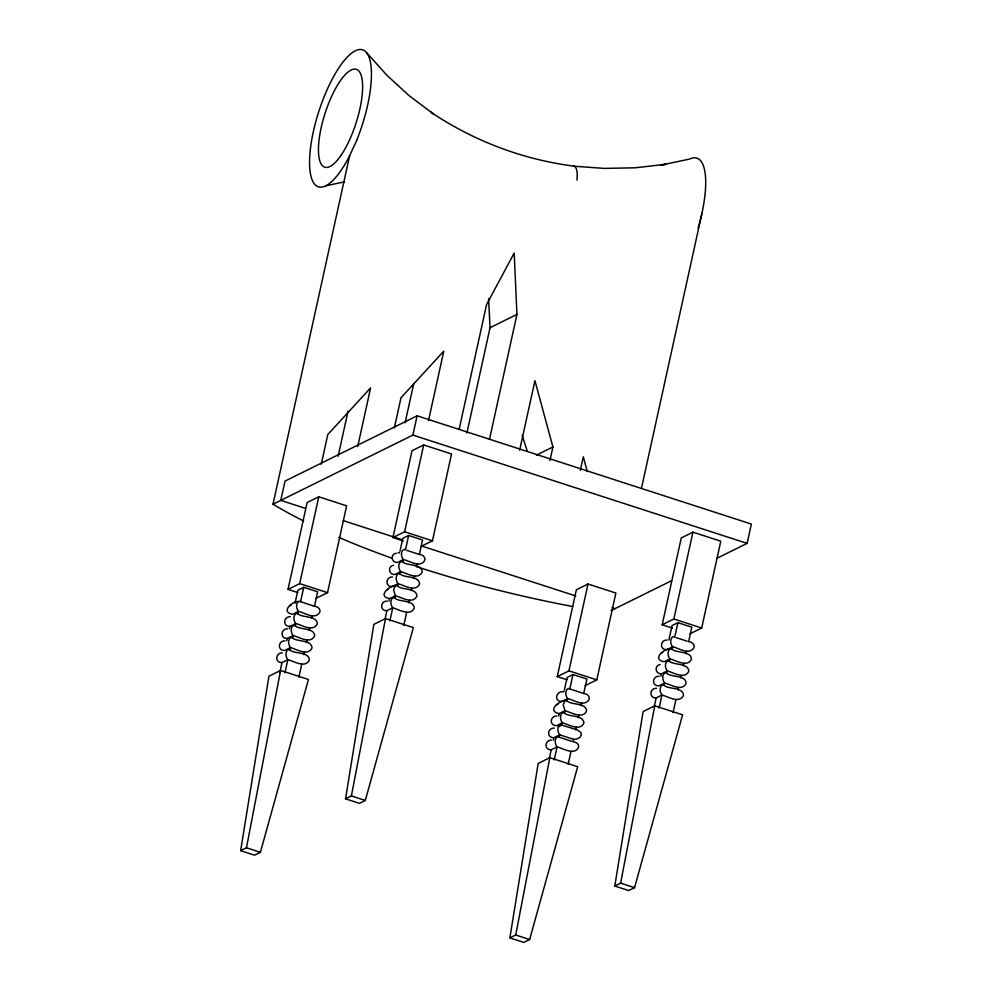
<?xml version="1.0" encoding="UTF-8"?>
<svg xmlns="http://www.w3.org/2000/svg" width="992" height="992" viewBox="0 0 992 992"><rect width="100%" height="100%" fill="white"/><g stroke="black" fill="none" stroke-linecap="round" stroke-linejoin="round"><path stroke-width="1.49" d="M240.634 850.665L268.931 676.209L280.587 670.443L308.45 679.47L260.388 852.302L254.56 855.178L240.634 850.665L246.462 847.788L260.388 852.302M345.551 798.82L373.848 624.352L385.504 618.599L413.354 627.614L365.304 800.445L359.476 803.334L345.551 798.82L351.379 795.931L365.304 800.445M509.876 937.886L538.185 763.431L549.841 757.665L577.691 766.692L529.641 939.523L523.813 942.4L509.876 937.886L515.716 935.01L529.641 939.523M614.792 886.042L643.101 711.574L654.757 705.82L682.608 714.835L634.545 887.666L628.717 890.543L614.792 886.042L620.62 883.153L634.545 887.666M246.462 847.788L280.587 670.443M351.379 795.931L385.504 618.599M515.716 935.01L549.841 757.665M620.62 883.153L654.757 705.82M303.639 521.011A358.968 100.155 12.4 0 1 272.998 504.234L349.606 155.818M297.774 592.546L288.027 589.384L307.111 502.56L318.767 496.806L346.617 505.821L327.534 592.646L315.878 598.412M321.272 464.206L327.806 434.508L370.599 387.909L357.703 446.598M279.769 672.688L281.988 662.557L287.816 659.668C293.855 661.143 305.387 668.707 309.392 659.903C308.586 651.384 294.872 654.286 289.949 650.02L288.449 649.438C284.853 651.186 285.522 657.026 287.816 659.668L284.964 672.7M286.762 640.844L287.296 638.439L293.124 635.55C299.162 637.025 310.694 644.589 314.7 635.785C313.894 627.266 300.167 630.168 295.244 625.902L293.756 625.32C290.16 627.068 290.817 632.908 293.124 635.55L292.59 637.968C297.513 642.221 311.24 639.332 312.046 647.85C308.041 656.642 296.509 649.09 290.47 647.615C288.176 644.961 287.506 639.133 291.102 637.385L292.59 637.968M289.416 628.792L289.949 626.374L295.777 623.497C301.804 624.972 313.336 632.524 317.353 623.732C316.535 615.214 302.82 618.103 297.898 613.85L296.41 613.267C292.814 615.015 293.471 620.843 295.777 623.497L295.244 625.902M295.033 603.223L297.898 590.203L303.726 587.326L317.651 591.827L314.476 606.298C317.713 606.273 321.52 609.572 319.498 612.895C314.092 619.901 304.78 612.572 298.431 611.444C296.124 608.79 295.467 602.95 299.051 601.202L314.476 606.298M288.027 589.384L299.683 583.618L318.767 496.806M289.949 650.02L290.47 647.615L284.642 650.492C277.239 650.802 277.996 640.51 285.026 640.869M297.898 613.85L298.431 611.444L292.603 614.321C280.587 612.3 291.264 601.611 298.332 601.462M300.551 601.797L303.726 587.326M338.136 456.27L348.056 411.122M298.89 677.214L301.754 664.181M303.874 654.534L304.395 652.128M306.516 642.481L307.049 640.063M309.169 630.416L309.702 628.01M311.823 618.363L312.356 615.945M394.37 427.85L400.991 397.755L443.784 351.168L428.494 420.695M405.108 422.828L413.751 383.52M272.998 504.234L412.883 435.091L417.124 415.797L751.366 524.074L747.125 543.368L716.844 558.335M403.198 540.863L392.931 537.54L412.027 450.715L423.683 444.949L451.534 453.976L432.45 540.801L420.794 546.555M384.995 619.38L386.905 610.7L392.733 607.823C398.772 609.299 410.304 616.85 414.309 608.059C413.503 599.54 399.776 602.429 394.853 598.176L393.365 597.593C389.769 599.342 390.426 605.17 392.733 607.823L389.868 620.843M389.025 601.053L389.558 598.647L395.386 595.758C401.425 597.234 412.957 604.798 416.962 595.994C416.156 587.475 402.43 590.376 397.507 586.111L396.019 585.528C389.05 585.615 377.047 596.341 389.558 598.647M399.95 551.378L402.814 538.346L408.642 535.469L422.567 539.983L419.393 554.454C422.629 554.429 426.424 557.715 424.415 561.05C419.008 568.044 409.696 560.716 403.335 559.587C401.041 556.934 400.371 551.106 403.967 549.357L405.468 549.94L408.642 535.469M392.931 537.54L404.6 531.774L423.683 444.949M394.853 598.176L395.386 595.758L393.564 589.806L395.287 585.788M397.507 586.111L398.04 583.705C395.734 581.052 395.076 575.224 398.672 573.475L400.16 574.058C405.083 578.311 418.798 575.422 419.616 583.941C415.598 592.732 404.066 585.181 398.04 583.705L392.212 586.582C384.797 586.892 385.553 576.6 392.584 576.96M400.16 574.058L400.694 571.64C398.387 568.999 397.718 563.158 401.314 561.41L402.814 561.993C407.737 566.258 421.451 563.357 422.257 571.876C418.252 580.68 406.72 573.116 400.694 571.64L394.866 574.529C388.765 574.976 387.326 566.308 393.551 565.254M402.814 561.993L403.335 559.587L397.507 562.464C391.418 562.923 389.98 554.243 396.192 553.189M403.794 625.357L406.658 612.337M408.778 602.69L409.312 600.272M411.432 590.624L411.965 588.219M414.086 578.572L414.619 576.154M416.739 566.506L417.272 564.101M459.11 429.474L486.576 304.569L514.178 253.059L516.956 314.414L489.49 439.32M466.885 433.058L490.048 327.72L488.585 298.642M519.647 450.232L534.936 380.692L552.916 446.97L549.94 460.511M580.32 470.357L583.296 456.816L587.289 471.535M567.015 679.768L557.268 676.606L576.364 589.781L588.02 584.028L615.871 593.042L596.787 679.867L585.119 685.633M549.332 758.458L551.242 749.778L557.07 746.889C563.096 748.365 574.641 755.929 578.646 747.125C579.216 743.975 575.881 741.892 573.116 741.756L573.649 739.35L577.084 738.966L579.886 737.403L581.287 735.06L580.94 732.58L577.431 730L560.356 724.606C556.76 726.355 557.417 732.183 559.724 734.836L573.649 739.35M553.362 740.131L553.896 737.713L559.724 734.836L559.19 737.242L571.727 741.309M558.67 716.013L559.19 713.595L565.018 710.718C571.057 712.194 582.589 719.746 586.594 710.954C585.788 702.435 572.074 705.324 567.139 701.071L565.651 700.488C558.682 700.563 546.691 711.301 559.19 713.595M564.287 690.444L567.151 677.424L572.979 674.535L586.904 679.049L583.718 693.52C586.966 693.495 590.761 696.793 588.752 700.116C583.346 707.122 574.033 699.794 567.672 698.653C565.366 696.012 564.708 690.172 568.304 688.423L583.718 693.52M557.268 676.606L568.924 670.84L588.02 584.028M554.206 759.922L557.07 746.889C554.764 744.248 554.106 738.408 557.702 736.659L559.19 737.242M564.498 713.124L562.997 712.541C559.401 714.29 560.071 720.13 562.377 722.771C568.404 724.247 579.936 731.811 583.941 723.007C583.135 714.488 569.42 717.39 564.498 713.124L565.018 710.718L563.208 704.766L564.919 700.736M567.139 701.071L567.672 698.653L561.844 701.542C553.102 701.518 556.475 689.948 563.964 691.895M569.792 689.006L572.979 674.535M568.131 764.423L570.995 751.403M575.769 729.703L576.302 727.285M578.423 717.638L578.956 715.232M581.076 705.585L581.597 703.167M641.477 488.262L701.976 213.131M672.452 628.072L662.185 624.749L681.268 537.937L692.937 532.171L720.787 541.198L701.691 628.01L690.035 633.776M654.249 706.602L656.158 697.922L661.986 695.045C668.013 696.508 679.545 704.072 683.55 695.268C682.744 686.749 669.03 689.651 664.107 685.398L662.606 684.802C659.023 686.551 659.68 692.391 661.986 695.045L659.122 708.065M660.932 676.222L661.453 673.804L667.281 670.927C673.32 672.39 684.852 679.954 688.857 671.15C688.051 662.644 674.324 665.533 669.402 661.28L667.914 660.697C664.318 662.445 664.987 668.273 667.281 670.927L666.76 673.332C671.683 677.598 685.398 674.696 686.204 683.215C682.198 692.019 670.666 684.455 664.64 682.98C662.334 680.338 661.664 674.498 665.26 672.75L666.76 673.332M668.881 640.038L672.068 625.568L677.896 622.691L691.821 627.204L688.634 641.675C691.883 641.65 695.677 644.936 693.656 648.272C688.25 655.266 678.937 647.937 672.588 646.809C670.282 644.155 669.625 638.327 673.221 636.579L674.709 637.162L677.896 622.691M662.185 624.749L673.841 618.996L692.937 532.171M664.107 685.398L664.64 682.98L658.8 685.869C651.397 686.166 652.153 675.874 659.184 676.234M669.402 661.28L669.935 658.862C667.628 656.22 666.971 650.38 670.567 648.632L672.055 649.214C676.978 653.48 690.705 650.578 691.511 659.097C687.506 667.901 675.974 660.337 669.935 658.862L664.107 661.751C652.091 659.73 662.768 649.041 669.836 648.892M672.055 649.214L672.588 646.809L666.76 649.686C659.345 649.983 660.102 639.704 667.145 640.063M673.047 712.578L675.912 699.558M678.032 689.911L678.565 687.493M680.686 677.846L681.206 675.44M683.339 665.793L683.86 663.375M685.98 653.728L686.514 651.322M490.048 327.72L516.956 314.414M417.124 415.797L285.014 481.095L280.773 500.39L305.474 508.388M536.474 455.092L552.916 446.97M611.122 610.576L671.435 580.779M558.347 726.913L561.844 725.189L562.377 722.771L556.549 725.66C549.134 725.958 549.89 715.666 556.921 716.038M289.751 605.703L291.288 605.046M386.706 590.029L388.244 589.372M661.267 653.133L662.792 652.476M556.351 704.977L557.876 704.32M660.139 664.528C653.926 665.582 655.365 674.25 661.453 673.804M325.686 185.839L344.472 181.834M290.334 616.751C283.29 616.392 282.534 626.684 289.949 626.374M387.289 601.078C380.246 600.718 379.502 610.998 386.905 610.7M287.68 628.816C280.637 628.444 279.88 638.736 287.296 638.439M282.373 652.934C275.342 652.562 274.586 662.854 281.988 662.557M656.53 688.299C649.5 687.94 648.743 698.219 656.158 697.922M554.268 728.091C547.237 727.731 546.48 738.011 553.896 737.713M551.626 740.144C544.583 739.784 543.827 750.076 551.242 749.778M573.364 166.16L604.376 168.404L635.178 167.797L665.843 164.275L660.722 165.205L689.626 159.055A71.994 22.742 -72.1 0 1 698.108 228.086M397.891 552.842L399.627 552.817M412.883 435.091L747.125 543.368M404.6 531.774L432.45 540.801M673.841 618.996L701.691 628.01M343.257 520.626L401.388 539.462M421.736 546.046L575.769 595.956M612.101 607.724L615.015 608.666M406.856 550.386L419.393 554.454M676.098 637.608L687.245 641.216M299.683 583.618L327.534 592.646M568.924 670.84L596.787 679.867M366.99 53.109L387.041 75.417L409.2 95.728L433.306 113.857L430.925 112.22C473.581 140.889 522.722 159.538 573.711 166.098A26.412 8.345 -72.1 0 1 576.91 180.122M522.114 435.166L527.273 451.199M572.669 606.496A358.968 100.155 12.4 0 1 416.318 566.544M392.026 558.223A358.968 100.155 12.4 0 1 338.917 537.428M356.661 140.43L349.271 156.55A71.994 22.742 -72.1 0 1 309.901 154.033A71.994 22.742 -72.1 0 1 357.69 49.86A71.994 22.742 -72.1 0 1 356.661 140.43M341.062 155.273A51.423 16.244 -72.1 0 0 359.439 71.734A51.423 16.244 -72.1 0 0 321.11 127.906A51.423 16.244 -72.1 0 0 341.062 155.273"/></g></svg>
